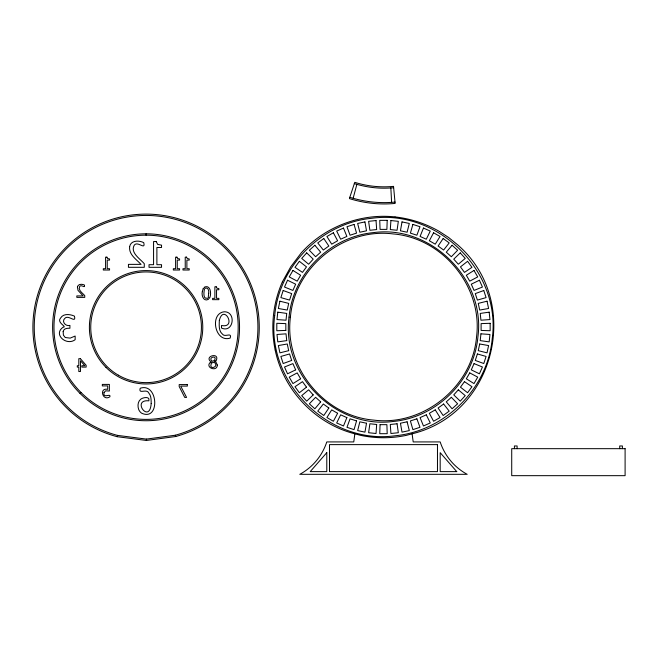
<?xml version="1.0" encoding="UTF-8"?>
<svg xmlns="http://www.w3.org/2000/svg" width="658" height="658" viewBox="0 0 658 658"><rect width="100%" height="100%" fill="white"/><g stroke="black" fill="none" stroke-linecap="round" stroke-linejoin="round"><path stroke-width="0.99" d="M275.192 350.114C283.434 389.98 315.338 423.826 354.859 433.819L353.757 441.921L326.787 441.921A56.917 56.917 0 0 1 299.793 474.319L467.172 474.319A56.917 56.917 0 0 1 440.177 441.921L413.208 441.921L412.097 433.811C495.893 413.463 522.46 301.043 457.614 244.784L448.616 237.489L438.894 231.172C425.455 223.514 410.493 218.645 395.121 216.918M117.108 436.69L117.453 435.382A111.827 111.827 0 0 1 54.285 263.406A111.827 111.827 0 0 1 237.497 262.871A111.827 111.827 0 0 1 175.332 435.218L175.686 436.517L146.405 440.457L117.108 436.69A113.176 113.176 0 0 1 53.183 262.632A113.176 113.176 0 0 1 238.599 262.098A113.176 113.176 0 0 1 175.686 436.517M349.809 197.318L349.456 198.617C364.187 203.199 379.756 204.926 395.121 203.421L393.542 186.37C380.497 187.637 367.263 186.272 354.769 182.332L349.809 197.318C364.4 201.866 379.822 203.593 395.047 202.08M353.149 198.214L356.891 184.289M282.307 282.052C272.938 303.248 270.43 327.297 275.159 349.974M282.356 281.92L290.737 266.803L301.241 252.886C324.484 226.911 360.337 213.176 394.981 216.91M412.097 433.811L406.438 435.333A110.643 110.643 0 0 1 360.387 435.308L354.859 433.819M117.453 435.382L146.405 439.108L175.332 435.218M393.542 187.719C380.324 189.043 366.942 187.53 354.284 183.59M390.844 187.859L391.6 202.261M622.402 448.674L622.402 445.968L619.704 445.968L619.704 448.674M517.114 448.674L517.114 445.968L514.416 445.968L514.416 448.674M146.405 439.108L146.405 440.457M146.076 233.82L146.076 235.169M208.709 293.262L208.273 297.128L209.466 298.288C211.818 294.307 210.659 284.034 204.161 287.25L205.181 288.336C208.191 286.724 209.112 291.173 208.709 293.262M380.069 424.657L379.748 433.696L387.2 433.696L386.888 424.657L380.069 424.657M387.2 220.348L386.888 229.387L380.069 229.387L379.748 220.348L387.2 220.348M202.319 291.675C201.241 295.475 203.774 302.154 208.545 299.267L207.558 298.148C202.845 299.711 203.783 291.988 204.465 289.331L203.248 288.237L202.319 291.675M219.328 320.462C219.221 325.134 218.497 330.933 222.544 334.239C225.077 337.677 232.2 331.755 230.177 338.097C214.837 343.048 209.343 313.438 224.246 311.777C236.559 311.514 233.606 333.507 221.499 328.054L221.499 325.488C237.472 328.696 223.58 302.96 219.328 320.462M290.392 317.312C284.042 366.934 323.892 416.07 373.76 420.108C423.39 426.45 472.526 386.608 476.556 336.731C482.906 287.11 443.056 237.974 393.188 233.935C343.558 227.594 294.422 267.444 290.392 317.312M274.699 315.593C265.61 382.043 328.457 444.882 394.907 435.793C444.833 431.146 487.817 388.59 492.25 338.459C501.338 272.001 438.491 209.162 372.041 218.25C322.124 222.906 279.132 265.454 274.699 315.593M289.059 317.098C281.163 374.78 335.72 429.329 393.402 421.441C436.739 417.402 474.048 380.472 477.897 336.945C485.785 279.263 431.229 224.715 373.555 232.603C330.226 236.666 292.892 273.564 289.059 317.098M151.184 403.502C149.695 424.657 130.991 399.151 148.873 400.829C150.271 396.034 143.008 397.383 140.787 399.151C137.777 401.528 137.464 405.953 138.649 409.358A8.167 8.167 0 0 0 141.635 413.199C160.33 421.72 158.282 382.166 140.22 388.245C138.164 394.767 146.644 388.195 148.774 393.007C151.299 395.902 151.118 399.908 151.184 403.502M376.664 424.484L376.031 433.499L368.62 432.725L369.878 423.768L376.664 424.484M390.918 220.545L390.293 229.56L397.07 230.275L398.329 221.327L390.918 220.545M104.046 392.522C102.59 399.25 111.169 392.694 109.894 396.774C102.632 401.783 98.741 387.455 107.706 389.322L107.706 385.909L102.327 385.909L102.327 384.404L109.368 384.404L109.368 391.017L105.634 390.836L104.046 392.522M63.152 331.616L63.415 335.193L65.257 337.521L70.167 338.113L75.152 336.057L75.152 339.692C66.631 346.248 52.722 334.445 63.061 327.265C67.906 326.952 56.152 322.749 60.626 317.987C63.407 313.266 70.184 314.187 74.444 316.128C76.394 324.09 68.399 314.277 64.879 318.316C61.153 321.556 65.784 326.697 69.912 325.406L69.912 328.268C67.346 328.095 63.587 328.449 63.152 331.616M77.422 287.044L78.022 290.392L83.13 295.911L76.822 295.911L76.822 297.383L84.742 297.383L84.742 295.582C82.645 293.114 77.578 290.038 79.741 286.296C81.411 284.034 85.482 289.092 84.479 285.062C82.16 283.82 77.998 283.828 77.422 287.044M129.634 246.635C128.623 254.506 136.329 259.384 141.059 264.368L128.442 264.368L128.442 267.312L144.283 267.312L144.283 263.71C140.088 258.775 129.955 252.614 134.281 245.13C137.612 240.606 145.763 250.731 143.748 242.662C139.109 240.178 130.786 240.195 129.634 246.635M217.321 365.042C217.28 372.231 204.77 367.707 210.247 362.385L211.489 363.446C207.936 370.487 220.167 367.139 214.113 362.163L212.55 362.829C201.356 356.587 221.014 351.133 215.972 361.102L214.598 360.132C217.642 354.711 207.138 357.352 212.254 361.316L213.71 360.683L216.079 362.344L217.321 365.042M277.775 312.163L276.993 319.574L286.016 320.207L286.732 313.422L277.775 312.163M480.932 333.836L480.225 340.622L489.174 341.88L489.955 334.47L480.932 333.836M366.514 423.234L364.943 432.142L357.656 430.587L359.844 421.819L366.514 423.234M402.013 221.902L400.442 230.81L407.113 232.225L409.301 223.457L402.013 221.902M279.905 301.2L278.359 308.487L287.266 310.058L288.681 303.387L279.905 301.2M479.69 343.986L478.267 350.656L487.043 352.844L488.59 345.557L479.69 343.986M356.546 420.931L354.053 429.625L346.972 427.322L350.064 418.825L356.546 420.931M412.895 224.419L410.403 233.113L416.892 235.219L419.985 226.722L412.895 224.419M283.17 290.515L280.876 297.605L289.561 300.089L291.667 293.608L283.17 290.515M477.387 353.955L475.282 360.436L483.778 363.529L486.081 356.447L477.387 353.955M346.881 417.608L343.492 425.989L336.682 422.954L340.647 414.828L346.881 417.608M423.464 228.055L420.075 236.436L426.302 239.216L430.266 231.09L423.464 228.055M287.538 280.234L284.511 287.036L292.892 290.425L295.664 284.198L287.538 280.234M474.056 363.619L471.284 369.854L479.411 373.81L482.437 367.008L474.056 363.619M337.612 413.282L333.367 421.268L326.911 417.542L331.706 409.876L337.612 413.282M433.589 232.776L429.345 240.762L435.251 244.167L440.038 236.502L433.589 232.776M292.958 270.463L289.232 276.911L297.21 281.155L300.624 275.25L292.958 270.463M469.738 372.889L466.325 378.794L473.999 383.581L477.716 377.133L469.738 372.889M328.844 408.018L323.785 415.511L317.765 411.135L323.325 404.012L328.844 408.018M443.163 238.533L438.105 246.026L443.624 250.032L449.192 242.909L443.163 238.533M299.365 261.308L294.981 267.337L302.483 272.387L306.488 266.877L299.365 261.308M464.474 381.656L460.46 387.167L467.583 392.736L471.967 386.707L464.474 381.656M320.676 401.865L314.861 408.791L309.326 403.806L315.61 397.3L320.676 401.865M452.087 245.253L446.272 252.179L451.339 256.743L457.623 250.237L452.087 245.253M326.787 452.663L310.214 471.621L326.787 471.621L326.787 452.663M306.694 252.878L301.709 258.413L308.635 264.22L313.2 259.153L306.694 252.878M458.313 389.824L453.757 394.89L460.255 401.166L465.239 395.631L458.313 389.824M313.2 394.89L306.694 401.166L301.709 395.631L308.635 389.824L313.2 394.89M460.255 252.878L453.757 259.153L458.313 264.22L465.239 258.413L460.255 252.878M314.861 245.253L309.326 250.237L315.61 256.743L320.676 252.179L314.861 245.253M451.339 397.3L446.272 401.865L452.087 408.791L457.623 403.806L451.339 397.3M306.488 387.167L299.365 392.736L294.981 386.707L302.483 381.656L306.488 387.167M467.583 261.308L460.46 266.877L464.474 272.387L471.967 267.337L467.583 261.308M323.785 238.533L317.765 242.909L323.325 250.032L328.844 246.026L323.785 238.533M443.624 404.012L438.105 408.018L443.163 415.511L449.192 411.135L443.624 404.012M300.624 378.794L292.958 383.581L289.232 377.133L297.21 372.889L300.624 378.794M473.999 270.463L466.325 275.25L469.738 281.155L477.716 276.911L473.999 270.463M333.359 232.784L326.911 236.51L331.706 244.176L337.612 240.762L333.359 232.784M435.242 409.868L429.345 413.282L433.589 421.26L440.046 417.534L435.242 409.868M295.664 369.854L287.538 373.81L284.511 367.008L292.892 363.619L295.664 369.854M479.411 280.234L471.284 284.198L474.056 290.425L482.437 287.036L479.411 280.234M343.484 228.063L336.682 231.098L340.647 239.216L346.873 236.436L343.484 228.063M426.302 414.828L420.075 417.608L423.464 425.989L430.274 422.946L426.302 414.828M291.667 360.436L283.17 363.529L280.876 356.447L289.561 353.955L291.667 360.436M483.778 290.515L475.282 293.608L477.387 300.089L486.081 297.605L483.778 290.515M354.045 224.419L346.963 226.73L350.064 235.219L356.546 233.113L354.045 224.419M416.892 418.825L410.403 420.931L412.903 429.625L419.985 427.313L416.892 418.825M288.681 350.656L279.905 352.844L278.359 345.557L287.266 343.986L288.681 350.656M487.043 301.2L478.267 303.387L479.69 310.058L488.59 308.487L487.043 301.2M364.935 221.911L357.648 223.465L359.844 232.233L366.506 230.81L364.935 221.911M407.113 421.811L400.442 423.234L402.013 432.142L409.301 430.587L407.113 421.811M286.732 340.622L277.775 341.88L276.993 334.47L286.016 333.836L286.732 340.622M489.174 312.163L480.225 313.422L480.932 320.207L489.955 319.574L489.174 312.163M376.031 220.545L368.62 221.327L369.878 230.275L376.664 229.56L376.031 220.545M397.07 423.768L390.293 424.484L390.918 433.499L398.329 432.725L397.07 423.768M285.835 330.431L276.804 330.744L276.804 323.3L285.835 323.613L285.835 330.431M490.152 323.3L481.113 323.613L481.113 330.431L490.152 330.744L490.152 323.3M156.242 241.56L153.569 241.56L153.569 264.697L149.021 264.697L149.021 267.312L161.539 267.312L161.539 264.697L156.884 264.697L156.884 247.49L161.539 247.49L161.539 245.146L157.649 244.398L156.242 241.56M106.917 257.146L105.584 257.146L105.584 268.711L103.306 268.711L103.306 270.019L109.565 270.019L109.565 268.711L107.238 268.711L107.238 260.107L109.565 260.107L109.565 258.939L107.624 258.561L106.917 257.146M176.936 257.146L175.604 257.146L175.604 268.711L173.325 268.711L173.325 270.019L179.585 270.019L179.585 268.711L177.257 268.711L177.257 260.107L179.585 260.107L179.585 258.939L177.635 258.561L176.936 257.146M186.576 257.146L185.235 257.146L185.235 268.711L182.965 268.711L182.965 270.019L189.216 270.019L189.216 268.711L186.888 268.711L186.888 260.107L189.216 260.107L189.216 258.939L187.275 258.561L186.576 257.146M216.219 286.789L214.878 286.789L214.878 298.354L212.608 298.354L212.608 299.661L218.859 299.661L218.859 298.354L216.54 298.354L216.54 289.75L218.859 289.75L218.859 288.582L216.918 288.204L216.219 286.789M80.399 358.692L78.812 358.692L78.812 365.733L77.29 365.733L77.29 367.106L78.812 367.106L78.812 371.523L80.473 371.523L80.473 360.716L84.8 365.733L81.839 365.733L81.839 367.106L86.14 367.106L86.14 365.297L80.399 358.692M187.333 384.585L179.19 384.585L179.19 386.509L184.733 397.424L186.576 397.424L180.695 386.098L187.333 386.098L187.333 384.585M437.471 444.619L329.485 444.619L329.485 471.621L437.471 471.621L437.471 444.619M625.1 448.674L511.718 448.674L511.718 475.668L625.1 475.668L625.1 448.674M456.751 471.621L440.177 471.621L440.177 452.663L456.751 471.621M79.996 393.369A93.461 93.461 0 0 0 236.354 351.471A93.461 93.461 0 0 0 121.886 237.003A93.461 93.461 0 0 0 79.996 393.369M80.95 392.415A92.112 92.112 0 0 0 235.046 351.117A92.112 92.112 0 0 0 122.24 238.311A92.112 92.112 0 0 0 80.95 392.415M118.407 375.208A55.346 55.346 0 0 0 201.422 327.281A55.346 55.346 0 0 0 118.407 279.354A55.346 55.346 0 0 0 118.407 375.208M105.996 367.37A56.695 56.695 0 0 0 200.838 341.954A56.695 56.695 0 0 0 131.403 272.519A56.695 56.695 0 0 0 105.996 367.37"/></g></svg>
